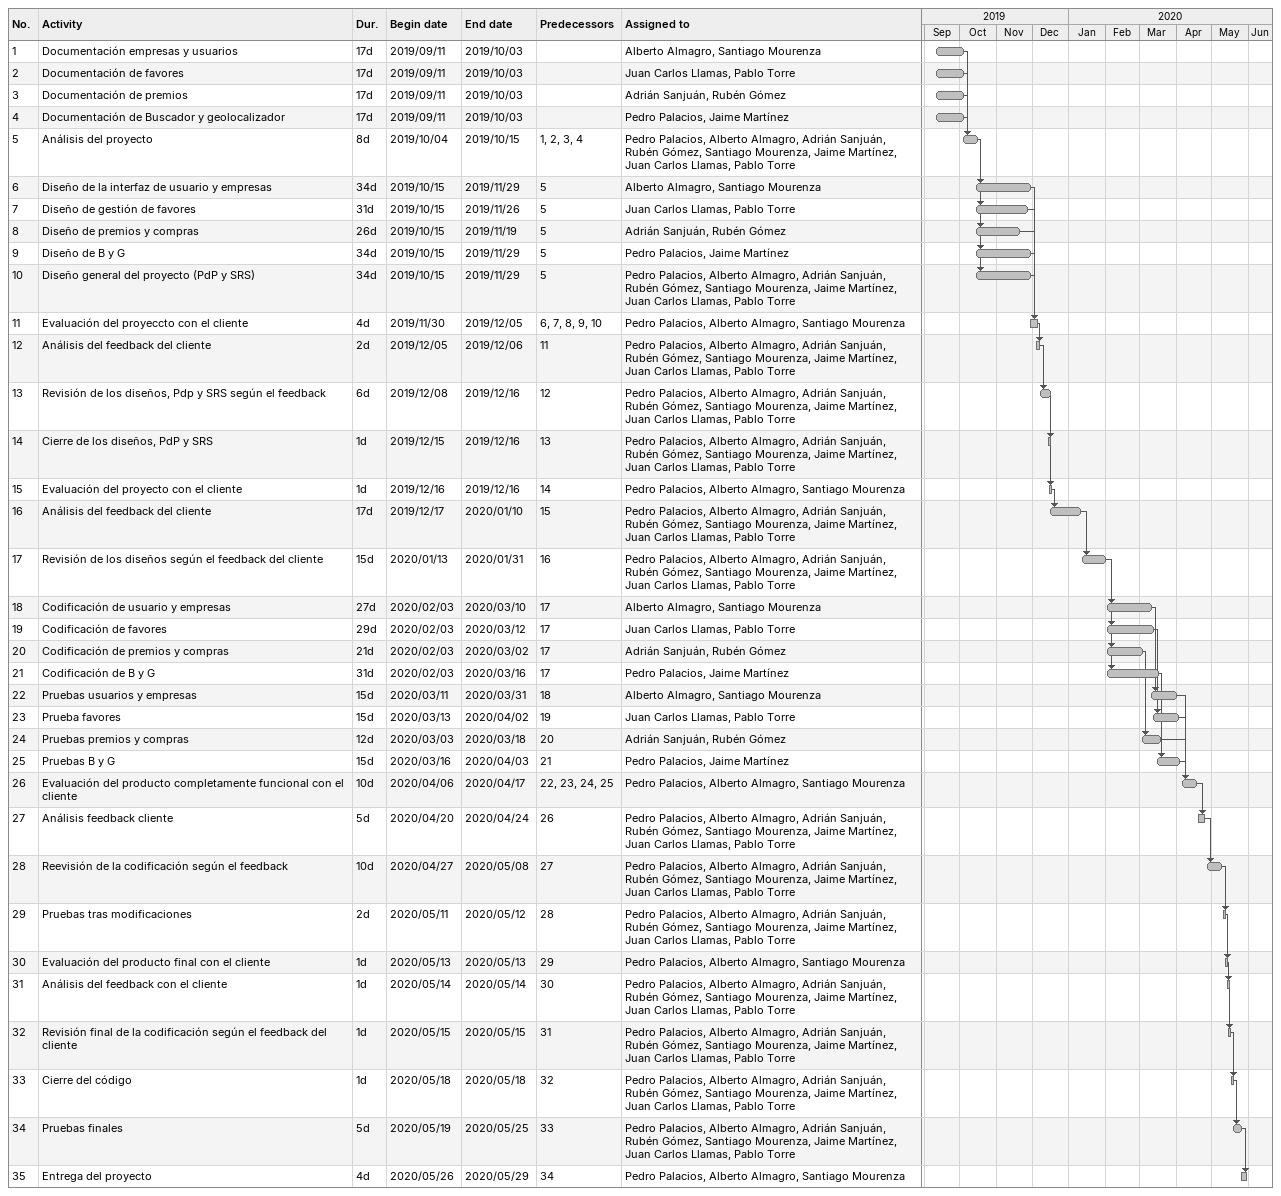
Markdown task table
| ID | Task | Duration | Start | Finish | Predecessors | Resources |
|---|---|---|---|---|---|---|
| 1 | Documentación empresas y usuarios | 17d | 2019-09-11 | 2019-10-03 |  | Alberto Almagro, Santiago Mourenza |
| 2 | Documentación de favores | 17d | 2019-09-11 | 2019-10-03 |  | Juan Carlos Llamas, Pablo Torre |
| 3 | Documentación de premios | 17d | 2019-09-11 | 2019-10-03 |  | Adrián Sanjuán, Rubén Gómez |
| 4 | Documentación de Buscador y geolocalizador | 17d | 2019-09-11 | 2019-10-03 |  | Pedro Palacios, Jaime Martínez |
| 5 | Análisis del proyecto | 8d | 2019-10-04 | 2019-10-15 | 1, 2, 3, 4 | Pedro Palacios, Alberto Almagro, Adrián Sanjuán, Rubén Gómez, Santiago Mourenza, Jaime Martínez, Juan Carlos Llamas, Pablo Torre |
| 6 | Diseño de la interfaz de usuario y empresas | 34d | 2019-10-15 | 2019-11-29 | 5 | Alberto Almagro, Santiago Mourenza |
| 7 | Diseño de gestión de favores | 31d | 2019-10-15 | 2019-11-26 | 5 | Juan Carlos Llamas, Pablo Torre |
| 8 | Diseño de premios y compras | 26d | 2019-10-15 | 2019-11-19 | 5 | Adrián Sanjuán, Rubén Gómez |
| 9 | Diseño de B y G | 34d | 2019-10-15 | 2019-11-29 | 5 | Pedro Palacios, Jaime Martínez |
| 10 | Diseño general del proyecto (PdP y SRS) | 34d | 2019-10-15 | 2019-11-29 | 5 | Pedro Palacios, Alberto Almagro, Adrián Sanjuán, Rubén Gómez, Santiago Mourenza, Jaime Martínez, Juan Carlos Llamas, Pablo Torre |
| 11 | Evaluación del proyeccto con el cliente | 4d | 2019-11-30 | 2019-12-05 | 6, 7, 8, 9, 10 | Pedro Palacios, Alberto Almagro, Santiago Mourenza |
| 12 | Análisis del feedback del cliente | 2d | 2019-12-05 | 2019-12-06 | 11 | Pedro Palacios, Alberto Almagro, Adrián Sanjuán, Rubén Gómez, Santiago Mourenza, Jaime Martínez, Juan Carlos Llamas, Pablo Torre |
| 13 | Revisión de los diseños, Pdp y SRS según el feedback | 6d | 2019-12-08 | 2019-12-16 | 12 | Pedro Palacios, Alberto Almagro, Adrián Sanjuán, Rubén Gómez, Santiago Mourenza, Jaime Martínez, Juan Carlos Llamas, Pablo Torre |
| 14 | Cierre de los diseños, PdP y SRS | 1d | 2019-12-15 | 2019-12-16 | 13 | Pedro Palacios, Alberto Almagro, Adrián Sanjuán, Rubén Gómez, Santiago Mourenza, Jaime Martínez, Juan Carlos Llamas, Pablo Torre |
| 15 | Evaluación del proyecto con el cliente | 1d | 2019-12-16 | 2019-12-16 | 14 | Pedro Palacios, Alberto Almagro, Santiago Mourenza |
| 16 | Análisis del feedback del cliente | 17d | 2019-12-17 | 2020-01-10 | 15 | Pedro Palacios, Alberto Almagro, Adrián Sanjuán, Rubén Gómez, Santiago Mourenza, Jaime Martínez, Juan Carlos Llamas, Pablo Torre |
| 17 | Revisión de los diseños según el feedback del cliente | 15d | 2020-01-13 | 2020-01-31 | 16 | Pedro Palacios, Alberto Almagro, Adrián Sanjuán, Rubén Gómez, Santiago Mourenza, Jaime Martínez, Juan Carlos Llamas, Pablo Torre |
| 18 | Codificación de usuario y empresas | 27d | 2020-02-03 | 2020-03-10 | 17 | Alberto Almagro, Santiago Mourenza |
| 19 | Codificación de favores | 29d | 2020-02-03 | 2020-03-12 | 17 | Juan Carlos Llamas, Pablo Torre |
| 20 | Codificación de premios y compras | 21d | 2020-02-03 | 2020-03-02 | 17 | Adrián Sanjuán, Rubén Gómez |
| 21 | Codificación de B y G | 31d | 2020-02-03 | 2020-03-16 | 17 | Pedro Palacios, Jaime Martínez |
| 22 | Pruebas usuarios y empresas | 15d | 2020-03-11 | 2020-03-31 | 18 | Alberto Almagro, Santiago Mourenza |
| 23 | Prueba favores | 15d | 2020-03-13 | 2020-04-02 | 19 | Juan Carlos Llamas, Pablo Torre |
| 24 | Pruebas premios y compras | 12d | 2020-03-03 | 2020-03-18 | 20 | Adrián Sanjuán, Rubén Gómez |
| 25 | Pruebas B y G | 15d | 2020-03-16 | 2020-04-03 | 21 | Pedro Palacios, Jaime Martínez |
| 26 | Evaluación del producto completamente funcional con el cliente | 10d | 2020-04-06 | 2020-04-17 | 22, 23, 24, 25 | Pedro Palacios, Alberto Almagro, Santiago Mourenza |
| 27 | Análisis feedback cliente | 5d | 2020-04-20 | 2020-04-24 | 26 | Pedro Palacios, Alberto Almagro, Adrián Sanjuán, Rubén Gómez, Santiago Mourenza, Jaime Martínez, Juan Carlos Llamas, Pablo Torre |
| 28 | Reevisión de la codificación según el feedback | 10d | 2020-04-27 | 2020-05-08 | 27 | Pedro Palacios, Alberto Almagro, Adrián Sanjuán, Rubén Gómez, Santiago Mourenza, Jaime Martínez, Juan Carlos Llamas, Pablo Torre |
| 29 | Pruebas tras modificaciones | 2d | 2020-05-11 | 2020-05-12 | 28 | Pedro Palacios, Alberto Almagro, Adrián Sanjuán, Rubén Gómez, Santiago Mourenza, Jaime Martínez, Juan Carlos Llamas, Pablo Torre |
| 30 | Evaluación del producto final con el cliente | 1d | 2020-05-13 | 2020-05-13 | 29 | Pedro Palacios, Alberto Almagro, Santiago Mourenza |
| 31 | Análisis del feedback con el cliente | 1d | 2020-05-14 | 2020-05-14 | 30 | Pedro Palacios, Alberto Almagro, Adrián Sanjuán, Rubén Gómez, Santiago Mourenza, Jaime Martínez, Juan Carlos Llamas, Pablo Torre |
| 32 | Revisión final de la codificación según el feedback del cliente | 1d | 2020-05-15 | 2020-05-15 | 31 | Pedro Palacios, Alberto Almagro, Adrián Sanjuán, Rubén Gómez, Santiago Mourenza, Jaime Martínez, Juan Carlos Llamas, Pablo Torre |
| 33 | Cierre del código | 1d | 2020-05-18 | 2020-05-18 | 32 | Pedro Palacios, Alberto Almagro, Adrián Sanjuán, Rubén Gómez, Santiago Mourenza, Jaime Martínez, Juan Carlos Llamas, Pablo Torre |
| 34 | Pruebas finales | 5d | 2020-05-19 | 2020-05-25 | 33 | Pedro Palacios, Alberto Almagro, Adrián Sanjuán, Rubén Gómez, Santiago Mourenza, Jaime Martínez, Juan Carlos Llamas, Pablo Torre |
| 35 | Entrega del proyecto | 4d | 2020-05-26 | 2020-05-29 | 34 | Pedro Palacios, Alberto Almagro, Santiago Mourenza |
